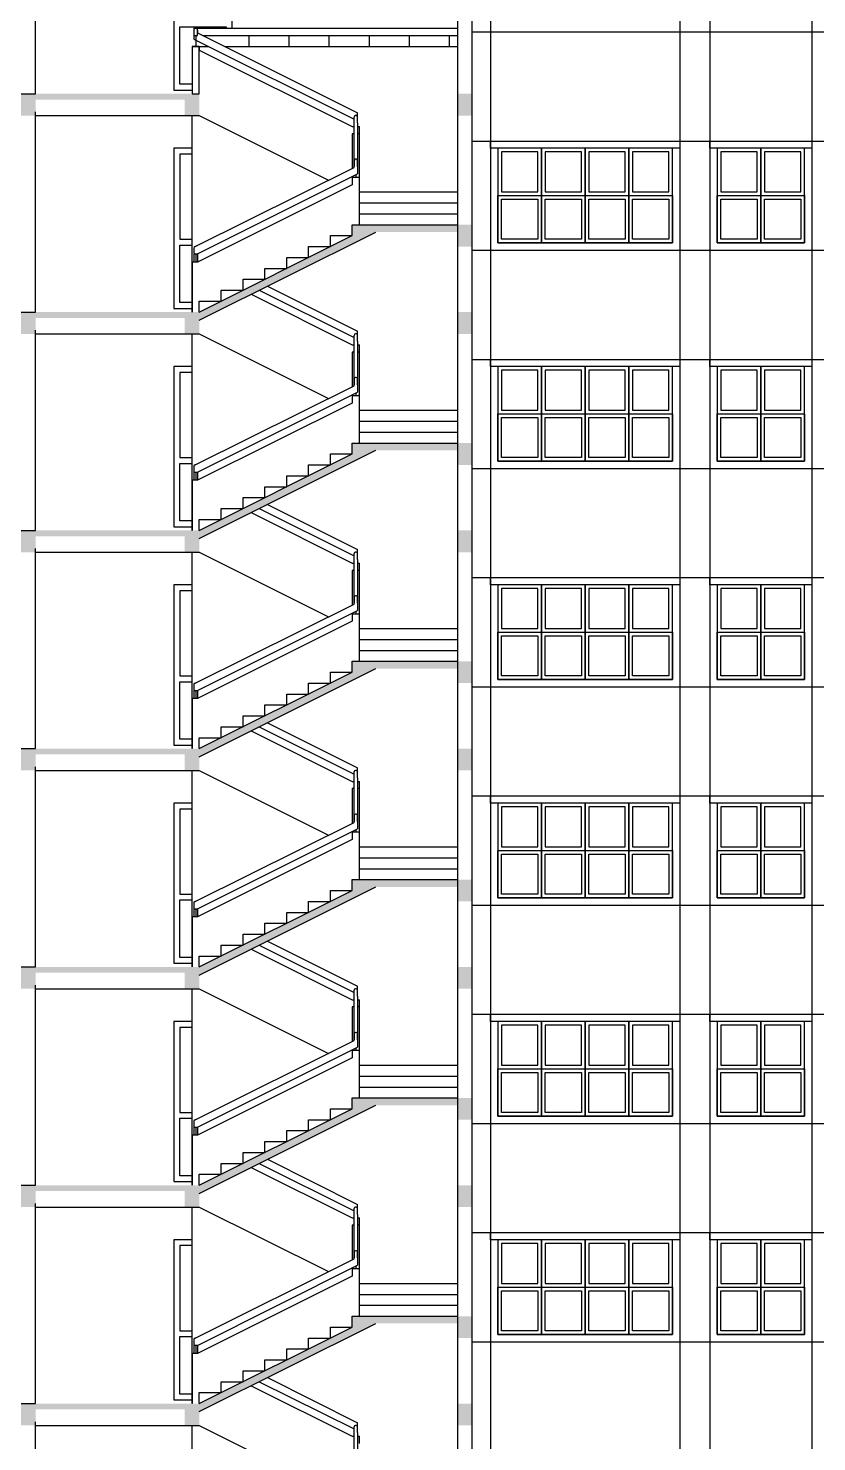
# Model space of a CAD drawing. Extents: x -107325 to -33325, y -20432 to 32068.
# Drawn here: x -73563 to -62730, y 2491 to 21916 of the extents above; entities that cross this region are included whole.
import ezdxf

# ---------------------------------------------------------------- set-up
doc = ezdxf.new("R2010")
doc.units = 0
doc.header["$LTSCALE"] = 800
doc.header["$MEASUREMENT"] = 0
for name, color, linetype in [('BAO', 3, 'CONTINUOUS'), ('CUA', 4, 'CONTINUOUS'), ('mc1', 5, 'CONTINUOUS'), ('MDUNG', 3, 'CONTINUOUS')]:
    doc.layers.add(name, color=color, linetype=linetype)

msp = doc.modelspace()

# ---------------------------------------------------------------- linework, layer by layer
at = {"layer": 'BAO', "color": 3, "linetype": 'Continuous'}
for points in [[(-71212.679, 18016.307), (-71212.679, 18166.307), (-70912.679, 18166.307), (-70912.679, 18316.307), (-70612.679, 18316.307), (-70612.679, 18466.307), (-70312.679, 18466.307), (-70312.679, 18616.307), (-70012.679, 18616.307), (-70012.679, 18766.307), (-69712.679, 18766.307), (-69712.679, 18916.307), (-69412.679, 18916.307), (-69412.679, 19066.307), (-69112.679, 19066.307)], [(-71212.679, 15016.307), (-71212.679, 15166.307), (-70912.679, 15166.307), (-70912.679, 15316.307), (-70612.679, 15316.307), (-70612.679, 15466.307), (-70312.679, 15466.307), (-70312.679, 15616.307), (-70012.679, 15616.307), (-70012.679, 15766.307), (-69712.679, 15766.307), (-69712.679, 15916.307), (-69412.679, 15916.307), (-69412.679, 16066.307), (-69112.679, 16066.307)], [(-71212.679, 12016.307), (-71212.679, 12166.307), (-70912.679, 12166.307), (-70912.679, 12316.307), (-70612.679, 12316.307), (-70612.679, 12466.307), (-70312.679, 12466.307), (-70312.679, 12616.307), (-70012.679, 12616.307), (-70012.679, 12766.307), (-69712.679, 12766.307), (-69712.679, 12916.307), (-69412.679, 12916.307), (-69412.679, 13066.307), (-69112.679, 13066.307)], [(-71212.679, 9016.307), (-71212.679, 9166.307), (-70912.679, 9166.307), (-70912.679, 9316.307), (-70612.679, 9316.307), (-70612.679, 9466.307), (-70312.679, 9466.307), (-70312.679, 9616.307), (-70012.679, 9616.307), (-70012.679, 9766.307), (-69712.679, 9766.307), (-69712.679, 9916.307), (-69412.679, 9916.307), (-69412.679, 10066.307), (-69112.679, 10066.307)], [(-71212.679, 6016.307), (-71212.679, 6166.307), (-70912.679, 6166.307), (-70912.679, 6316.307), (-70612.679, 6316.307), (-70612.679, 6466.307), (-70312.679, 6466.307), (-70312.679, 6616.307), (-70012.679, 6616.307), (-70012.679, 6766.307), (-69712.679, 6766.307), (-69712.679, 6916.307), (-69412.679, 6916.307), (-69412.679, 7066.307), (-69112.679, 7066.307)], [(-71212.679, 3016.307), (-71212.679, 3166.307), (-70912.679, 3166.307), (-70912.679, 3316.307), (-70612.679, 3316.307), (-70612.679, 3466.307), (-70312.679, 3466.307), (-70312.679, 3616.307), (-70012.679, 3616.307), (-70012.679, 3766.307), (-69712.679, 3766.307), (-69712.679, 3916.307), (-69412.679, 3916.307), (-69412.679, 4066.307), (-69112.679, 4066.307)]]:
    msp.add_lwpolyline(points, dxfattribs=at)
at = {"layer": 'CUA', "color": 4, "linetype": 'ByBlock'}
for p, q in [((-71287.679, 21916.307), (-67662.808, 21916.307)), ((-71287.679, 21916.307), (-71287.679, 21816.307)), ((-71287.679, 21878.111), (-71287.679, 21766.307)), ((-71287.679, 21766.307), (-69087.679, 20666.307)), ((-71262.679, 21816.307), (-71262.679, 21666.307)), ((-71262.679, 21816.307), (-71262.679, 21666.307)), ((-71237.679, 21891.307), (-71237.679, 21853.111)), ((-71237.679, 21853.111), (-69037.679, 20753.111)), ((-71164.073, 21816.307), (-67662.808, 21816.307)), ((-71312.679, 21666.307), (-71312.679, 21016.307)), ((-71312.679, 21666.307), (-71087.679, 21666.307)), ((-71262.679, 21753.807), (-71262.679, 21666.307)), ((-71212.679, 21666.307), (-71212.679, 21616.307)), ((-71212.679, 21616.307), (-69112.679, 20566.307)), ((-70864.073, 21666.307), (-67662.808, 21666.307)), ((-69087.679, 20616.307), (-69087.679, 20696.307)), ((-69087.679, 20003.074), (-69087.679, 20616.307)), ((-69057.679, 20716.307), (-69067.679, 20716.307)), ((-69037.679, 20616.307), (-69037.679, 20753.111)), ((-69037.679, 20616.307), (-69037.679, 19915.611)), ((-69112.679, 20566.307), (-69087.679, 20566.307)), ((-69112.679, 20466.307), (-69112.679, 19990.611)), ((-69087.679, 20466.307), (-69112.679, 20466.307)), ((-69037.679, 20566.307), (-69012.679, 20566.307)), ((-69012.679, 20466.307), (-69037.679, 20466.307)), ((-69012.679, 20466.307), (-69012.679, 20566.307)), ((-69012.679, 19216.307), (-69012.679, 20466.307)), ((-71562.808, 20266.307), (-71562.808, 18066.307)), ((-71312.679, 20266.307), (-71562.808, 20266.307)), ((-71482.808, 20186.307), (-71482.808, 19016.307)), ((-71312.679, 20186.307), (-71482.808, 20186.307)), ((-69087.679, 20096.307), (-69087.679, 20016.307)), ((-69057.679, 20116.307), (-69067.679, 20116.307)), ((-69037.679, 20016.307), (-69037.679, 20096.307)), ((-71267.679, 18916.307), (-69087.679, 20003.074)), ((-71237.679, 18815.611), (-69037.679, 19915.611)), ((-69112.679, 19878.111), (-69112.679, 19766.307)), ((-69012.679, 19866.307), (-69112.679, 19866.307)), ((-69062.679, 19903.111), (-69062.679, 19866.307)), ((-69062.679, 19903.111), (-69062.679, 19866.307)), ((-69012.679, 19216.307), (-69012.679, 19866.307)), ((-69012.679, 19666.307), (-67662.808, 19666.307)), ((-69012.679, 19516.307), (-67662.808, 19516.307)), ((-69012.679, 19366.307), (-67662.808, 19366.307)), ((-71482.808, 19016.307), (-71312.679, 19016.307)), ((-71482.808, 18936.307), (-71312.679, 18936.307)), ((-71482.808, 18146.307), (-71482.808, 18936.307)), ((-71287.679, 18896.307), (-71287.679, 18816.307)), ((-71237.679, 18703.807), (-71312.679, 18703.807)), ((-71312.679, 18703.807), (-71312.679, 18016.307)), ((-71287.679, 18840.611), (-71287.679, 18703.807)), ((-71287.679, 18816.307), (-71237.679, 18816.307)), ((-71262.679, 18816.307), (-71262.679, 18703.807)), ((-71262.679, 18816.307), (-71262.679, 18703.807)), ((-71237.679, 18816.307), (-71237.679, 18703.807)), ((-70500.876, 18260.406), (-69112.679, 17566.307)), ((-70388.376, 18316.656), (-69087.679, 17666.307)), ((-70388.376, 18316.656), (-69087.679, 17666.307)), ((-70276.573, 18372.557), (-69037.679, 17753.111)), ((-70276.573, 18372.557), (-69037.679, 17753.111)), ((-71562.808, 18066.307), (-71312.679, 18066.307)), ((-71312.679, 18146.307), (-71482.808, 18146.307)), ((-69087.679, 17616.307), (-69087.679, 17696.307)), ((-69057.679, 17716.307), (-69067.679, 17716.307)), ((-69057.679, 17716.307), (-69067.679, 17716.307)), ((-69037.679, 17616.307), (-69037.679, 17753.111)), ((-69112.679, 17566.307), (-69087.679, 17566.307)), ((-69087.679, 17003.074), (-69087.679, 17616.307)), ((-69037.679, 17616.307), (-69037.679, 16915.611)), ((-69037.679, 17566.307), (-69012.679, 17566.307)), ((-69012.679, 17466.307), (-69012.679, 17566.307)), ((-69087.679, 17466.307), (-69112.679, 17466.307)), ((-69112.679, 17466.307), (-69112.679, 16990.611)), ((-69012.679, 17466.307), (-69037.679, 17466.307)), ((-69012.679, 16216.307), (-69012.679, 17466.307)), ((-71312.679, 17266.307), (-71562.808, 17266.307)), ((-71562.808, 17266.307), (-71562.808, 15066.307)), ((-71312.679, 17186.307), (-71482.808, 17186.307)), ((-71482.808, 17186.307), (-71482.808, 16016.307)), ((-69087.679, 17096.307), (-69087.679, 17016.307)), ((-69057.679, 17116.307), (-69067.679, 17116.307)), ((-69037.679, 17016.307), (-69037.679, 17096.307)), ((-71267.679, 15916.307), (-69087.679, 17003.074)), ((-71237.679, 15815.611), (-69037.679, 16915.611)), ((-69062.679, 16903.111), (-69062.679, 16866.307)), ((-69062.679, 16903.111), (-69062.679, 16866.307)), ((-69112.679, 16878.111), (-69112.679, 16766.307)), ((-69012.679, 16866.307), (-69112.679, 16866.307)), ((-69012.679, 16216.307), (-69012.679, 16866.307)), ((-69012.679, 16666.307), (-67662.808, 16666.307)), ((-69012.679, 16516.307), (-67662.808, 16516.307)), ((-69012.679, 16366.307), (-67662.808, 16366.307)), ((-71482.808, 16016.307), (-71312.679, 16016.307)), ((-71482.808, 15146.307), (-71482.808, 15936.307)), ((-71482.808, 15936.307), (-71312.679, 15936.307)), ((-71287.679, 15896.307), (-71287.679, 15816.307)), ((-71287.679, 15840.611), (-71287.679, 15703.807)), ((-71287.679, 15816.307), (-71237.679, 15816.307)), ((-71262.679, 15816.307), (-71262.679, 15703.807)), ((-71262.679, 15816.307), (-71262.679, 15703.807)), ((-71237.679, 15816.307), (-71237.679, 15703.807)), ((-71312.679, 15703.807), (-71312.679, 15016.307)), ((-71237.679, 15703.807), (-71312.679, 15703.807)), ((-70276.573, 15372.557), (-69037.679, 14753.111)), ((-70500.876, 15260.406), (-69112.679, 14566.307)), ((-70388.376, 15316.656), (-69087.679, 14666.307)), ((-71562.808, 15066.307), (-71312.679, 15066.307)), ((-71312.679, 15146.307), (-71482.808, 15146.307)), ((-69087.679, 14616.307), (-69087.679, 14696.307)), ((-69087.679, 14003.074), (-69087.679, 14616.307)), ((-69057.679, 14716.307), (-69067.679, 14716.307)), ((-69037.679, 14616.307), (-69037.679, 14753.111)), ((-69037.679, 14616.307), (-69037.679, 13915.611)), ((-69112.679, 14566.307), (-69087.679, 14566.307)), ((-69112.679, 14466.307), (-69112.679, 13990.611)), ((-69087.679, 14466.307), (-69112.679, 14466.307)), ((-69037.679, 14566.307), (-69012.679, 14566.307)), ((-69012.679, 14466.307), (-69037.679, 14466.307)), ((-69012.679, 14466.307), (-69012.679, 14566.307)), ((-69012.679, 13216.307), (-69012.679, 14466.307)), ((-71562.808, 14266.307), (-71562.808, 12066.307)), ((-71312.679, 14266.307), (-71562.808, 14266.307)), ((-71482.808, 14186.307), (-71482.808, 13016.307)), ((-71312.679, 14186.307), (-71482.808, 14186.307)), ((-71267.679, 12916.307), (-69087.679, 14003.074)), ((-69087.679, 14096.307), (-69087.679, 14016.307)), ((-69057.679, 14116.307), (-69067.679, 14116.307)), ((-69037.679, 14016.307), (-69037.679, 14096.307)), ((-71237.679, 12815.611), (-69037.679, 13915.611)), ((-69112.679, 13878.111), (-69112.679, 13766.307)), ((-69012.679, 13866.307), (-69112.679, 13866.307)), ((-69062.679, 13903.111), (-69062.679, 13866.307)), ((-69062.679, 13903.111), (-69062.679, 13866.307)), ((-69012.679, 13216.307), (-69012.679, 13866.307)), ((-69012.679, 13666.307), (-67662.808, 13666.307)), ((-69012.679, 13516.307), (-67662.808, 13516.307)), ((-69012.679, 13366.307), (-67662.808, 13366.307)), ((-71482.808, 13016.307), (-71312.679, 13016.307)), ((-71287.679, 12896.307), (-71287.679, 12816.307)), ((-71287.679, 12840.611), (-71287.679, 12703.807)), ((-71312.679, 12703.807), (-71312.679, 12016.307)), ((-71237.679, 12703.807), (-71312.679, 12703.807)), ((-71287.679, 12816.307), (-71237.679, 12816.307)), ((-71262.679, 12816.307), (-71262.679, 12703.807)), ((-71262.679, 12816.307), (-71262.679, 12703.807)), ((-71237.679, 12816.307), (-71237.679, 12703.807)), ((-70500.876, 12260.406), (-69112.679, 11566.307)), ((-70388.376, 12316.656), (-69087.679, 11666.307)), ((-70276.573, 12372.557), (-69037.679, 11753.111)), ((-71562.808, 12066.307), (-71312.679, 12066.307)), ((-69087.679, 11616.307), (-69087.679, 11696.307)), ((-69057.679, 11716.307), (-69067.679, 11716.307)), ((-69037.679, 11616.307), (-69037.679, 11753.111)), ((-69112.679, 11566.307), (-69087.679, 11566.307)), ((-69112.679, 11466.307), (-69112.679, 10990.611)), ((-69087.679, 11466.307), (-69112.679, 11466.307)), ((-69087.679, 11003.074), (-69087.679, 11616.307)), ((-69037.679, 11616.307), (-69037.679, 10915.611)), ((-69037.679, 11566.307), (-69012.679, 11566.307)), ((-69012.679, 11466.307), (-69037.679, 11466.307)), ((-69012.679, 11466.307), (-69012.679, 11566.307)), ((-69012.679, 10216.307), (-69012.679, 11466.307)), ((-71312.679, 11266.307), (-71562.808, 11266.307)), ((-71562.808, 11266.307), (-71562.808, 9066.307)), ((-71482.808, 11186.307), (-71482.808, 10016.307)), ((-71312.679, 11186.307), (-71482.808, 11186.307)), ((-69087.679, 11096.307), (-69087.679, 11016.307)), ((-69057.679, 11116.307), (-69067.679, 11116.307)), ((-69037.679, 11016.307), (-69037.679, 11096.307)), ((-71267.679, 9916.307), (-69087.679, 11003.074)), ((-71237.679, 9815.611), (-69037.679, 10915.611)), ((-69112.679, 10878.111), (-69112.679, 10766.307)), ((-69062.679, 10903.111), (-69062.679, 10866.307)), ((-69062.679, 10903.111), (-69062.679, 10866.307)), ((-69012.679, 10866.307), (-69112.679, 10866.307)), ((-69012.679, 10216.307), (-69012.679, 10866.307)), ((-69012.679, 10666.307), (-67662.808, 10666.307)), ((-69012.679, 10516.307), (-67662.808, 10516.307)), ((-69012.679, 10366.307), (-67662.808, 10366.307)), ((-71482.808, 10016.307), (-71312.679, 10016.307)), ((-71482.808, 9936.307), (-71312.679, 9936.307)), ((-71482.808, 9146.307), (-71482.808, 9936.307)), ((-71287.679, 9896.307), (-71287.679, 9816.307)), ((-71287.679, 9840.611), (-71287.679, 9703.807)), ((-71287.679, 9816.307), (-71237.679, 9816.307)), ((-71262.679, 9816.307), (-71262.679, 9703.807)), ((-71262.679, 9816.307), (-71262.679, 9703.807)), ((-71237.679, 9816.307), (-71237.679, 9703.807)), ((-71237.679, 9703.807), (-71312.679, 9703.807)), ((-71312.679, 9703.807), (-71312.679, 9016.307)), ((-70276.573, 9372.557), (-69037.679, 8753.111)), ((-71312.679, 9146.307), (-71482.808, 9146.307)), ((-70500.876, 9260.406), (-69112.679, 8566.307)), ((-70388.376, 9316.656), (-69087.679, 8666.307)), ((-71562.808, 9066.307), (-71312.679, 9066.307)), ((-69037.679, 8616.307), (-69037.679, 8753.111)), ((-69112.679, 8566.307), (-69087.679, 8566.307)), ((-69087.679, 8616.307), (-69087.679, 8696.307)), ((-69087.679, 8003.074), (-69087.679, 8616.307)), ((-69057.679, 8716.307), (-69067.679, 8716.307)), ((-69037.679, 8616.307), (-69037.679, 7915.611)), ((-69037.679, 8566.307), (-69012.679, 8566.307)), ((-69012.679, 8466.307), (-69012.679, 8566.307)), ((-69112.679, 8466.307), (-69112.679, 7990.611)), ((-69087.679, 8466.307), (-69112.679, 8466.307)), ((-69012.679, 8466.307), (-69037.679, 8466.307)), ((-69012.679, 7216.307), (-69012.679, 8466.307)), ((-71562.808, 8266.307), (-71562.808, 6066.307)), ((-71312.679, 8266.307), (-71562.808, 8266.307)), ((-71482.808, 8186.307), (-71482.808, 7016.307)), ((-71312.679, 8186.307), (-71482.808, 8186.307)), ((-71267.679, 6916.307), (-69087.679, 8003.074)), ((-69087.679, 8096.307), (-69087.679, 8016.307)), ((-69057.679, 8116.307), (-69067.679, 8116.307)), ((-69037.679, 8016.307), (-69037.679, 8096.307)), ((-71237.679, 6815.611), (-69037.679, 7915.611)), ((-69112.679, 7878.111), (-69112.679, 7766.307)), ((-69012.679, 7866.307), (-69112.679, 7866.307)), ((-69062.679, 7903.111), (-69062.679, 7866.307)), ((-69062.679, 7903.111), (-69062.679, 7866.307)), ((-69012.679, 7216.307), (-69012.679, 7866.307)), ((-69012.679, 7666.307), (-67662.808, 7666.307)), ((-69012.679, 7516.307), (-67662.808, 7516.307)), ((-69012.679, 7366.307), (-67662.808, 7366.307)), ((-71482.808, 7016.307), (-71312.679, 7016.307)), ((-71287.679, 6896.307), (-71287.679, 6816.307)), ((-71287.679, 6840.611), (-71287.679, 6703.807)), ((-71287.679, 6816.307), (-71237.679, 6816.307)), ((-71262.679, 6816.307), (-71262.679, 6703.807)), ((-71262.679, 6816.307), (-71262.679, 6703.807)), ((-71237.679, 6816.307), (-71237.679, 6703.807)), ((-71312.679, 6703.807), (-71312.679, 6016.307)), ((-71237.679, 6703.807), (-71312.679, 6703.807)), ((-70500.876, 6260.406), (-69112.679, 5566.307)), ((-70388.376, 6316.656), (-69087.679, 5666.307)), ((-70276.573, 6372.557), (-69037.679, 5753.111)), ((-71562.808, 6066.307), (-71312.679, 6066.307)), ((-69087.679, 5616.307), (-69087.679, 5696.307)), ((-69057.679, 5716.307), (-69067.679, 5716.307)), ((-69037.679, 5616.307), (-69037.679, 5753.111)), ((-69112.679, 5566.307), (-69087.679, 5566.307)), ((-69112.679, 5466.307), (-69112.679, 4990.611)), ((-69087.679, 5466.307), (-69112.679, 5466.307)), ((-69087.679, 5003.074), (-69087.679, 5616.307)), ((-69037.679, 5616.307), (-69037.679, 4915.611)), ((-69037.679, 5566.307), (-69012.679, 5566.307)), ((-69012.679, 5466.307), (-69037.679, 5466.307)), ((-69012.679, 5466.307), (-69012.679, 5566.307)), ((-69012.679, 4216.307), (-69012.679, 5466.307)), ((-71562.808, 5266.307), (-71562.808, 3066.307)), ((-71312.679, 5266.307), (-71562.808, 5266.307)), ((-71482.808, 5186.307), (-71482.808, 4016.307)), ((-71312.679, 5186.307), (-71482.808, 5186.307)), ((-69087.679, 5096.307), (-69087.679, 5016.307)), ((-69057.679, 5116.307), (-69067.679, 5116.307)), ((-69037.679, 5016.307), (-69037.679, 5096.307)), ((-71267.679, 3916.307), (-69087.679, 5003.074)), ((-71237.679, 3815.611), (-69037.679, 4915.611)), ((-69112.679, 4878.111), (-69112.679, 4766.307)), ((-69012.679, 4866.307), (-69112.679, 4866.307)), ((-69062.679, 4903.111), (-69062.679, 4866.307)), ((-69062.679, 4903.111), (-69062.679, 4866.307)), ((-69012.679, 4216.307), (-69012.679, 4866.307)), ((-69012.679, 4666.307), (-67662.808, 4666.307)), ((-69012.679, 4516.307), (-67662.808, 4516.307)), ((-69012.679, 4366.307), (-67662.808, 4366.307)), ((-71482.808, 4016.307), (-71312.679, 4016.307)), ((-71482.808, 3936.307), (-71312.679, 3936.307)), ((-71482.808, 3146.307), (-71482.808, 3936.307)), ((-71287.679, 3896.307), (-71287.679, 3816.307)), ((-71237.679, 3703.807), (-71312.679, 3703.807)), ((-71312.679, 3703.807), (-71312.679, 3016.307)), ((-71287.679, 3840.611), (-71287.679, 3703.807)), ((-71287.679, 3816.307), (-71237.679, 3816.307)), ((-71262.679, 3816.307), (-71262.679, 3703.807)), ((-71262.679, 3816.307), (-71262.679, 3703.807)), ((-71237.679, 3816.307), (-71237.679, 3703.807)), ((-70388.376, 3316.656), (-69087.679, 2666.307)), ((-70276.573, 3372.557), (-69037.679, 2753.111)), ((-71312.679, 3146.307), (-71482.808, 3146.307)), ((-70500.876, 3260.406), (-69112.679, 2566.307)), ((-71562.808, 3066.307), (-71312.679, 3066.307)), ((-69037.679, 2616.307), (-69037.679, 2753.111)), ((-69112.679, 2566.307), (-69087.679, 2566.307)), ((-69087.679, 2616.307), (-69087.679, 2696.307)), ((-69087.679, 2003.074), (-69087.679, 2616.307)), ((-69057.679, 2716.307), (-69067.679, 2716.307)), ((-69037.679, 2616.307), (-69037.679, 1915.611)), ((-69037.679, 2566.307), (-69012.679, 2566.307)), ((-69012.679, 2466.307), (-69012.679, 2566.307))]:
    msp.add_line(p, q, dxfattribs=at)
at = {"layer": 'CUA', "color": 4}
for p, q in [((-70526.938, 21666.307), (-70526.938, 21816.307)), ((-69976.938, 21666.307), (-69976.938, 21816.307)), ((-69426.938, 21666.307), (-69426.938, 21816.307)), ((-68876.938, 21666.307), (-68876.938, 21816.307)), ((-68326.938, 21666.307), (-68326.938, 21816.307)), ((-67776.938, 21666.307), (-67776.938, 21816.307))]:
    msp.add_line(p, q, dxfattribs=at)
at = {"layer": 'CUA', "color": 4, "linetype": 'ByBlock'}
for points in [[(-70762.808, 21916.307), (-70762.808, 23266.307), (-71562.808, 23266.307), (-71562.808, 21066.307), (-71312.679, 21066.307)], [(-71312.679, 21146.307), (-71482.808, 21146.307), (-71482.808, 21936.307), (-70842.808, 21936.307), (-70842.808, 21916.307)], [(-69012.679, 19216.307), (-69012.679, 19216.307), (-69012.679, 19866.307), (-69112.679, 19866.307), (-69112.679, 19766.307), (-71237.679, 18703.807)], [(-69012.679, 16216.307), (-69012.679, 16216.307), (-69012.679, 16866.307), (-69112.679, 16866.307), (-69112.679, 16766.307), (-71237.679, 15703.807)], [(-69012.679, 13216.307), (-69012.679, 13216.307), (-69012.679, 13866.307), (-69112.679, 13866.307), (-69112.679, 13766.307), (-71237.679, 12703.807)], [(-71312.679, 12146.307), (-71482.808, 12146.307), (-71482.808, 12936.307), (-71312.679, 12936.307)], [(-69012.679, 10216.307), (-69012.679, 10216.307), (-69012.679, 10866.307), (-69112.679, 10866.307), (-69112.679, 10766.307), (-71237.679, 9703.807)], [(-69012.679, 7216.307), (-69012.679, 7216.307), (-69012.679, 7866.307), (-69112.679, 7866.307), (-69112.679, 7766.307), (-71237.679, 6703.807)], [(-71312.679, 6146.307), (-71482.808, 6146.307), (-71482.808, 6936.307), (-71312.679, 6936.307)], [(-69012.679, 4216.307), (-69012.679, 4216.307), (-69012.679, 4866.307), (-69112.679, 4866.307), (-69112.679, 4766.307), (-71237.679, 3703.807)]]:
    msp.add_lwpolyline(points, dxfattribs=at)
msp.add_lwpolyline([(-71287.679, 21816.307), (-71237.679, 21816.307), (-71237.679, 21896.307, 0.414213562), (-71257.679, 21916.307), (-71267.679, 21916.307, 0.414213562), (-71287.679, 21896.307)], format="xyb", close=True, dxfattribs=at)
for points in [[(-71312.679, 21016.307), (-71212.679, 21016.307), (-71212.679, 21666.307), (-71312.679, 21666.307)], [(-64097.817, 18966.307), (-62897.817, 18966.307), (-62897.817, 20266.307), (-64097.817, 20266.307)], [(-64097.817, 15966.307), (-62897.817, 15966.307), (-62897.817, 17266.307), (-64097.817, 17266.307)], [(-64097.817, 12966.307), (-62897.817, 12966.307), (-62897.817, 14266.307), (-64097.817, 14266.307)], [(-64097.817, 9966.307), (-62897.817, 9966.307), (-62897.817, 11266.307), (-64097.817, 11266.307)], [(-64097.817, 6966.307), (-62897.817, 6966.307), (-62897.817, 8266.307), (-64097.817, 8266.307)], [(-64097.817, 3966.307), (-62897.817, 3966.307), (-62897.817, 5266.307), (-64097.817, 5266.307)]]:
    msp.add_lwpolyline(points, close=True, dxfattribs=at)
at = {"layer": 'CUA', "color": 4}
for points in [[(-67212.808, 20366.307), (-64612.808, 20366.307), (-64612.808, 20266.307), (-67212.808, 20266.307)], [(-67112.808, 18966.307), (-64712.808, 18966.307), (-64712.808, 20266.307), (-67112.808, 20266.307)], [(-66512.808, 20266.307), (-67112.808, 20266.307), (-67112.808, 19616.307), (-66512.808, 19616.307)], [(-66562.808, 20216.307), (-67062.808, 20216.307), (-67062.808, 19666.307), (-66562.808, 19666.307)], [(-65912.808, 20266.307), (-66512.808, 20266.307), (-66512.808, 19616.307), (-65912.808, 19616.307)], [(-65962.808, 20216.307), (-66462.808, 20216.307), (-66462.808, 19666.307), (-65962.808, 19666.307)], [(-65312.808, 20266.307), (-65912.808, 20266.307), (-65912.808, 19616.307), (-65312.808, 19616.307)], [(-65362.808, 20216.307), (-65862.808, 20216.307), (-65862.808, 19666.307), (-65362.808, 19666.307)], [(-64712.808, 20266.307), (-65312.808, 20266.307), (-65312.808, 19616.307), (-64712.808, 19616.307)], [(-64762.808, 20216.307), (-65262.808, 20216.307), (-65262.808, 19666.307), (-64762.808, 19666.307)], [(-64197.817, 20366.307), (-62797.817, 20366.307), (-62797.817, 20266.307), (-64197.817, 20266.307)], [(-63497.817, 20266.307), (-64097.817, 20266.307), (-64097.817, 19616.307), (-63497.817, 19616.307)], [(-63547.817, 20216.307), (-64047.817, 20216.307), (-64047.817, 19666.307), (-63547.817, 19666.307)], [(-62897.817, 20266.307), (-63497.817, 20266.307), (-63497.817, 19616.307), (-62897.817, 19616.307)], [(-62947.817, 20216.307), (-63447.817, 20216.307), (-63447.817, 19666.307), (-62947.817, 19666.307)], [(-66512.808, 18966.307), (-67112.808, 18966.307), (-67112.808, 19616.307), (-66512.808, 19616.307)], [(-66512.808, 18966.307), (-67112.808, 18966.307), (-67112.808, 19616.307), (-66512.808, 19616.307)], [(-66562.808, 19016.307), (-67062.808, 19016.307), (-67062.808, 19566.307), (-66562.808, 19566.307)], [(-66562.808, 19016.307), (-67062.808, 19016.307), (-67062.808, 19566.307), (-66562.808, 19566.307)], [(-65912.808, 18966.307), (-66512.808, 18966.307), (-66512.808, 19616.307), (-65912.808, 19616.307)], [(-65912.808, 18966.307), (-66512.808, 18966.307), (-66512.808, 19616.307), (-65912.808, 19616.307)], [(-65962.808, 19016.307), (-66462.808, 19016.307), (-66462.808, 19566.307), (-65962.808, 19566.307)], [(-65962.808, 19016.307), (-66462.808, 19016.307), (-66462.808, 19566.307), (-65962.808, 19566.307)], [(-65312.808, 18966.307), (-65912.808, 18966.307), (-65912.808, 19616.307), (-65312.808, 19616.307)], [(-65362.808, 19016.307), (-65862.808, 19016.307), (-65862.808, 19566.307), (-65362.808, 19566.307)], [(-64712.808, 18966.307), (-65312.808, 18966.307), (-65312.808, 19616.307), (-64712.808, 19616.307)], [(-64762.808, 19016.307), (-65262.808, 19016.307), (-65262.808, 19566.307), (-64762.808, 19566.307)], [(-63497.817, 18966.307), (-64097.817, 18966.307), (-64097.817, 19616.307), (-63497.817, 19616.307)], [(-63547.817, 19016.307), (-64047.817, 19016.307), (-64047.817, 19566.307), (-63547.817, 19566.307)], [(-62897.817, 18966.307), (-63497.817, 18966.307), (-63497.817, 19616.307), (-62897.817, 19616.307)], [(-62947.817, 19016.307), (-63447.817, 19016.307), (-63447.817, 19566.307), (-62947.817, 19566.307)], [(-67212.808, 17366.307), (-64612.808, 17366.307), (-64612.808, 17266.307), (-67212.808, 17266.307)], [(-64197.817, 17366.307), (-62797.817, 17366.307), (-62797.817, 17266.307), (-64197.817, 17266.307)], [(-67112.808, 15966.307), (-64712.808, 15966.307), (-64712.808, 17266.307), (-67112.808, 17266.307)], [(-66512.808, 17266.307), (-67112.808, 17266.307), (-67112.808, 16616.307), (-66512.808, 16616.307)], [(-66512.808, 17266.307), (-67112.808, 17266.307), (-67112.808, 16616.307), (-66512.808, 16616.307)], [(-66562.808, 17216.307), (-67062.808, 17216.307), (-67062.808, 16666.307), (-66562.808, 16666.307)], [(-66562.808, 17216.307), (-67062.808, 17216.307), (-67062.808, 16666.307), (-66562.808, 16666.307)], [(-65912.808, 17266.307), (-66512.808, 17266.307), (-66512.808, 16616.307), (-65912.808, 16616.307)], [(-65912.808, 17266.307), (-66512.808, 17266.307), (-66512.808, 16616.307), (-65912.808, 16616.307)], [(-65962.808, 17216.307), (-66462.808, 17216.307), (-66462.808, 16666.307), (-65962.808, 16666.307)], [(-65962.808, 17216.307), (-66462.808, 17216.307), (-66462.808, 16666.307), (-65962.808, 16666.307)], [(-65312.808, 17266.307), (-65912.808, 17266.307), (-65912.808, 16616.307), (-65312.808, 16616.307)], [(-65362.808, 17216.307), (-65862.808, 17216.307), (-65862.808, 16666.307), (-65362.808, 16666.307)], [(-64712.808, 17266.307), (-65312.808, 17266.307), (-65312.808, 16616.307), (-64712.808, 16616.307)], [(-64762.808, 17216.307), (-65262.808, 17216.307), (-65262.808, 16666.307), (-64762.808, 16666.307)], [(-63497.817, 17266.307), (-64097.817, 17266.307), (-64097.817, 16616.307), (-63497.817, 16616.307)], [(-63547.817, 17216.307), (-64047.817, 17216.307), (-64047.817, 16666.307), (-63547.817, 16666.307)], [(-62897.817, 17266.307), (-63497.817, 17266.307), (-63497.817, 16616.307), (-62897.817, 16616.307)], [(-62947.817, 17216.307), (-63447.817, 17216.307), (-63447.817, 16666.307), (-62947.817, 16666.307)], [(-66512.808, 15966.307), (-67112.808, 15966.307), (-67112.808, 16616.307), (-66512.808, 16616.307)], [(-66512.808, 15966.307), (-67112.808, 15966.307), (-67112.808, 16616.307), (-66512.808, 16616.307)], [(-66562.808, 16016.307), (-67062.808, 16016.307), (-67062.808, 16566.307), (-66562.808, 16566.307)], [(-66562.808, 16016.307), (-67062.808, 16016.307), (-67062.808, 16566.307), (-66562.808, 16566.307)], [(-65912.808, 15966.307), (-66512.808, 15966.307), (-66512.808, 16616.307), (-65912.808, 16616.307)], [(-65912.808, 15966.307), (-66512.808, 15966.307), (-66512.808, 16616.307), (-65912.808, 16616.307)], [(-65962.808, 16016.307), (-66462.808, 16016.307), (-66462.808, 16566.307), (-65962.808, 16566.307)], [(-65962.808, 16016.307), (-66462.808, 16016.307), (-66462.808, 16566.307), (-65962.808, 16566.307)], [(-65312.808, 15966.307), (-65912.808, 15966.307), (-65912.808, 16616.307), (-65312.808, 16616.307)], [(-65362.808, 16016.307), (-65862.808, 16016.307), (-65862.808, 16566.307), (-65362.808, 16566.307)], [(-64712.808, 15966.307), (-65312.808, 15966.307), (-65312.808, 16616.307), (-64712.808, 16616.307)], [(-64762.808, 16016.307), (-65262.808, 16016.307), (-65262.808, 16566.307), (-64762.808, 16566.307)], [(-63497.817, 15966.307), (-64097.817, 15966.307), (-64097.817, 16616.307), (-63497.817, 16616.307)], [(-63547.817, 16016.307), (-64047.817, 16016.307), (-64047.817, 16566.307), (-63547.817, 16566.307)], [(-62897.817, 15966.307), (-63497.817, 15966.307), (-63497.817, 16616.307), (-62897.817, 16616.307)], [(-62947.817, 16016.307), (-63447.817, 16016.307), (-63447.817, 16566.307), (-62947.817, 16566.307)], [(-67212.808, 14366.307), (-64612.808, 14366.307), (-64612.808, 14266.307), (-67212.808, 14266.307)], [(-67212.808, 14366.307), (-64612.808, 14366.307), (-64612.808, 14266.307), (-67212.808, 14266.307)], [(-67112.808, 12966.307), (-64712.808, 12966.307), (-64712.808, 14266.307), (-67112.808, 14266.307)], [(-66512.808, 14266.307), (-67112.808, 14266.307), (-67112.808, 13616.307), (-66512.808, 13616.307)], [(-66562.808, 14216.307), (-67062.808, 14216.307), (-67062.808, 13666.307), (-66562.808, 13666.307)], [(-65912.808, 14266.307), (-66512.808, 14266.307), (-66512.808, 13616.307), (-65912.808, 13616.307)], [(-65962.808, 14216.307), (-66462.808, 14216.307), (-66462.808, 13666.307), (-65962.808, 13666.307)], [(-65312.808, 14266.307), (-65912.808, 14266.307), (-65912.808, 13616.307), (-65312.808, 13616.307)], [(-65362.808, 14216.307), (-65862.808, 14216.307), (-65862.808, 13666.307), (-65362.808, 13666.307)], [(-64712.808, 14266.307), (-65312.808, 14266.307), (-65312.808, 13616.307), (-64712.808, 13616.307)], [(-64762.808, 14216.307), (-65262.808, 14216.307), (-65262.808, 13666.307), (-64762.808, 13666.307)], [(-64197.817, 14366.307), (-62797.817, 14366.307), (-62797.817, 14266.307), (-64197.817, 14266.307)], [(-63497.817, 14266.307), (-64097.817, 14266.307), (-64097.817, 13616.307), (-63497.817, 13616.307)], [(-63547.817, 14216.307), (-64047.817, 14216.307), (-64047.817, 13666.307), (-63547.817, 13666.307)], [(-62897.817, 14266.307), (-63497.817, 14266.307), (-63497.817, 13616.307), (-62897.817, 13616.307)], [(-62947.817, 14216.307), (-63447.817, 14216.307), (-63447.817, 13666.307), (-62947.817, 13666.307)], [(-66512.808, 12966.307), (-67112.808, 12966.307), (-67112.808, 13616.307), (-66512.808, 13616.307)], [(-65912.808, 12966.307), (-66512.808, 12966.307), (-66512.808, 13616.307), (-65912.808, 13616.307)], [(-65312.808, 12966.307), (-65912.808, 12966.307), (-65912.808, 13616.307), (-65312.808, 13616.307)], [(-64712.808, 12966.307), (-65312.808, 12966.307), (-65312.808, 13616.307), (-64712.808, 13616.307)], [(-63497.817, 12966.307), (-64097.817, 12966.307), (-64097.817, 13616.307), (-63497.817, 13616.307)], [(-62897.817, 12966.307), (-63497.817, 12966.307), (-63497.817, 13616.307), (-62897.817, 13616.307)], [(-66562.808, 13016.307), (-67062.808, 13016.307), (-67062.808, 13566.307), (-66562.808, 13566.307)], [(-65962.808, 13016.307), (-66462.808, 13016.307), (-66462.808, 13566.307), (-65962.808, 13566.307)], [(-65362.808, 13016.307), (-65862.808, 13016.307), (-65862.808, 13566.307), (-65362.808, 13566.307)], [(-64762.808, 13016.307), (-65262.808, 13016.307), (-65262.808, 13566.307), (-64762.808, 13566.307)], [(-63547.817, 13016.307), (-64047.817, 13016.307), (-64047.817, 13566.307), (-63547.817, 13566.307)], [(-62947.817, 13016.307), (-63447.817, 13016.307), (-63447.817, 13566.307), (-62947.817, 13566.307)], [(-67212.808, 11366.307), (-64612.808, 11366.307), (-64612.808, 11266.307), (-67212.808, 11266.307)], [(-67212.808, 11366.307), (-64612.808, 11366.307), (-64612.808, 11266.307), (-67212.808, 11266.307)], [(-64197.817, 11366.307), (-62797.817, 11366.307), (-62797.817, 11266.307), (-64197.817, 11266.307)], [(-67112.808, 9966.307), (-64712.808, 9966.307), (-64712.808, 11266.307), (-67112.808, 11266.307)], [(-66512.808, 11266.307), (-67112.808, 11266.307), (-67112.808, 10616.307), (-66512.808, 10616.307)], [(-66562.808, 11216.307), (-67062.808, 11216.307), (-67062.808, 10666.307), (-66562.808, 10666.307)], [(-65912.808, 11266.307), (-66512.808, 11266.307), (-66512.808, 10616.307), (-65912.808, 10616.307)], [(-65962.808, 11216.307), (-66462.808, 11216.307), (-66462.808, 10666.307), (-65962.808, 10666.307)], [(-65312.808, 11266.307), (-65912.808, 11266.307), (-65912.808, 10616.307), (-65312.808, 10616.307)], [(-65362.808, 11216.307), (-65862.808, 11216.307), (-65862.808, 10666.307), (-65362.808, 10666.307)], [(-64712.808, 11266.307), (-65312.808, 11266.307), (-65312.808, 10616.307), (-64712.808, 10616.307)], [(-64762.808, 11216.307), (-65262.808, 11216.307), (-65262.808, 10666.307), (-64762.808, 10666.307)], [(-63497.817, 11266.307), (-64097.817, 11266.307), (-64097.817, 10616.307), (-63497.817, 10616.307)], [(-63547.817, 11216.307), (-64047.817, 11216.307), (-64047.817, 10666.307), (-63547.817, 10666.307)], [(-62897.817, 11266.307), (-63497.817, 11266.307), (-63497.817, 10616.307), (-62897.817, 10616.307)], [(-62947.817, 11216.307), (-63447.817, 11216.307), (-63447.817, 10666.307), (-62947.817, 10666.307)], [(-66512.808, 9966.307), (-67112.808, 9966.307), (-67112.808, 10616.307), (-66512.808, 10616.307)], [(-66562.808, 10016.307), (-67062.808, 10016.307), (-67062.808, 10566.307), (-66562.808, 10566.307)], [(-65912.808, 9966.307), (-66512.808, 9966.307), (-66512.808, 10616.307), (-65912.808, 10616.307)], [(-65962.808, 10016.307), (-66462.808, 10016.307), (-66462.808, 10566.307), (-65962.808, 10566.307)], [(-65312.808, 9966.307), (-65912.808, 9966.307), (-65912.808, 10616.307), (-65312.808, 10616.307)], [(-65362.808, 10016.307), (-65862.808, 10016.307), (-65862.808, 10566.307), (-65362.808, 10566.307)], [(-64712.808, 9966.307), (-65312.808, 9966.307), (-65312.808, 10616.307), (-64712.808, 10616.307)], [(-64762.808, 10016.307), (-65262.808, 10016.307), (-65262.808, 10566.307), (-64762.808, 10566.307)], [(-63497.817, 9966.307), (-64097.817, 9966.307), (-64097.817, 10616.307), (-63497.817, 10616.307)], [(-63547.817, 10016.307), (-64047.817, 10016.307), (-64047.817, 10566.307), (-63547.817, 10566.307)], [(-62897.817, 9966.307), (-63497.817, 9966.307), (-63497.817, 10616.307), (-62897.817, 10616.307)], [(-62947.817, 10016.307), (-63447.817, 10016.307), (-63447.817, 10566.307), (-62947.817, 10566.307)], [(-67212.808, 8366.307), (-64612.808, 8366.307), (-64612.808, 8266.307), (-67212.808, 8266.307)], [(-67212.808, 8366.307), (-64612.808, 8366.307), (-64612.808, 8266.307), (-67212.808, 8266.307)], [(-64197.817, 8366.307), (-62797.817, 8366.307), (-62797.817, 8266.307), (-64197.817, 8266.307)], [(-67112.808, 6966.307), (-64712.808, 6966.307), (-64712.808, 8266.307), (-67112.808, 8266.307)], [(-66512.808, 8266.307), (-67112.808, 8266.307), (-67112.808, 7616.307), (-66512.808, 7616.307)], [(-66562.808, 8216.307), (-67062.808, 8216.307), (-67062.808, 7666.307), (-66562.808, 7666.307)], [(-65912.808, 8266.307), (-66512.808, 8266.307), (-66512.808, 7616.307), (-65912.808, 7616.307)], [(-65962.808, 8216.307), (-66462.808, 8216.307), (-66462.808, 7666.307), (-65962.808, 7666.307)], [(-65312.808, 8266.307), (-65912.808, 8266.307), (-65912.808, 7616.307), (-65312.808, 7616.307)], [(-65362.808, 8216.307), (-65862.808, 8216.307), (-65862.808, 7666.307), (-65362.808, 7666.307)], [(-64712.808, 8266.307), (-65312.808, 8266.307), (-65312.808, 7616.307), (-64712.808, 7616.307)], [(-64762.808, 8216.307), (-65262.808, 8216.307), (-65262.808, 7666.307), (-64762.808, 7666.307)], [(-63497.817, 8266.307), (-64097.817, 8266.307), (-64097.817, 7616.307), (-63497.817, 7616.307)], [(-63547.817, 8216.307), (-64047.817, 8216.307), (-64047.817, 7666.307), (-63547.817, 7666.307)], [(-62897.817, 8266.307), (-63497.817, 8266.307), (-63497.817, 7616.307), (-62897.817, 7616.307)], [(-62947.817, 8216.307), (-63447.817, 8216.307), (-63447.817, 7666.307), (-62947.817, 7666.307)], [(-66512.808, 6966.307), (-67112.808, 6966.307), (-67112.808, 7616.307), (-66512.808, 7616.307)], [(-65912.808, 6966.307), (-66512.808, 6966.307), (-66512.808, 7616.307), (-65912.808, 7616.307)], [(-65312.808, 6966.307), (-65912.808, 6966.307), (-65912.808, 7616.307), (-65312.808, 7616.307)], [(-64712.808, 6966.307), (-65312.808, 6966.307), (-65312.808, 7616.307), (-64712.808, 7616.307)], [(-63497.817, 6966.307), (-64097.817, 6966.307), (-64097.817, 7616.307), (-63497.817, 7616.307)], [(-62897.817, 6966.307), (-63497.817, 6966.307), (-63497.817, 7616.307), (-62897.817, 7616.307)], [(-66562.808, 7016.307), (-67062.808, 7016.307), (-67062.808, 7566.307), (-66562.808, 7566.307)], [(-65962.808, 7016.307), (-66462.808, 7016.307), (-66462.808, 7566.307), (-65962.808, 7566.307)], [(-65362.808, 7016.307), (-65862.808, 7016.307), (-65862.808, 7566.307), (-65362.808, 7566.307)], [(-64762.808, 7016.307), (-65262.808, 7016.307), (-65262.808, 7566.307), (-64762.808, 7566.307)], [(-63547.817, 7016.307), (-64047.817, 7016.307), (-64047.817, 7566.307), (-63547.817, 7566.307)], [(-62947.817, 7016.307), (-63447.817, 7016.307), (-63447.817, 7566.307), (-62947.817, 7566.307)], [(-67212.808, 5366.307), (-64612.808, 5366.307), (-64612.808, 5266.307), (-67212.808, 5266.307)], [(-67212.808, 5366.307), (-64612.808, 5366.307), (-64612.808, 5266.307), (-67212.808, 5266.307)], [(-67112.808, 3966.307), (-64712.808, 3966.307), (-64712.808, 5266.307), (-67112.808, 5266.307)], [(-66512.808, 5266.307), (-67112.808, 5266.307), (-67112.808, 4616.307), (-66512.808, 4616.307)], [(-65912.808, 5266.307), (-66512.808, 5266.307), (-66512.808, 4616.307), (-65912.808, 4616.307)], [(-65312.808, 5266.307), (-65912.808, 5266.307), (-65912.808, 4616.307), (-65312.808, 4616.307)], [(-64712.808, 5266.307), (-65312.808, 5266.307), (-65312.808, 4616.307), (-64712.808, 4616.307)], [(-64197.817, 5366.307), (-62797.817, 5366.307), (-62797.817, 5266.307), (-64197.817, 5266.307)], [(-63497.817, 5266.307), (-64097.817, 5266.307), (-64097.817, 4616.307), (-63497.817, 4616.307)], [(-62897.817, 5266.307), (-63497.817, 5266.307), (-63497.817, 4616.307), (-62897.817, 4616.307)], [(-66562.808, 5216.307), (-67062.808, 5216.307), (-67062.808, 4666.307), (-66562.808, 4666.307)], [(-65962.808, 5216.307), (-66462.808, 5216.307), (-66462.808, 4666.307), (-65962.808, 4666.307)], [(-65362.808, 5216.307), (-65862.808, 5216.307), (-65862.808, 4666.307), (-65362.808, 4666.307)], [(-64762.808, 5216.307), (-65262.808, 5216.307), (-65262.808, 4666.307), (-64762.808, 4666.307)], [(-63547.817, 5216.307), (-64047.817, 5216.307), (-64047.817, 4666.307), (-63547.817, 4666.307)], [(-62947.817, 5216.307), (-63447.817, 5216.307), (-63447.817, 4666.307), (-62947.817, 4666.307)], [(-66512.808, 3966.307), (-67112.808, 3966.307), (-67112.808, 4616.307), (-66512.808, 4616.307)], [(-66562.808, 4016.307), (-67062.808, 4016.307), (-67062.808, 4566.307), (-66562.808, 4566.307)], [(-65912.808, 3966.307), (-66512.808, 3966.307), (-66512.808, 4616.307), (-65912.808, 4616.307)], [(-65962.808, 4016.307), (-66462.808, 4016.307), (-66462.808, 4566.307), (-65962.808, 4566.307)], [(-65312.808, 3966.307), (-65912.808, 3966.307), (-65912.808, 4616.307), (-65312.808, 4616.307)], [(-65362.808, 4016.307), (-65862.808, 4016.307), (-65862.808, 4566.307), (-65362.808, 4566.307)], [(-64712.808, 3966.307), (-65312.808, 3966.307), (-65312.808, 4616.307), (-64712.808, 4616.307)], [(-64762.808, 4016.307), (-65262.808, 4016.307), (-65262.808, 4566.307), (-64762.808, 4566.307)], [(-63497.817, 3966.307), (-64097.817, 3966.307), (-64097.817, 4616.307), (-63497.817, 4616.307)], [(-63547.817, 4016.307), (-64047.817, 4016.307), (-64047.817, 4566.307), (-63547.817, 4566.307)], [(-62897.817, 3966.307), (-63497.817, 3966.307), (-63497.817, 4616.307), (-62897.817, 4616.307)], [(-62947.817, 4016.307), (-63447.817, 4016.307), (-63447.817, 4566.307), (-62947.817, 4566.307)]]:
    msp.add_lwpolyline(points, close=True, dxfattribs=at)
at = {"layer": 'CUA', "color": 4, "linetype": 'ByBlock'}
for centre, start, end in [((-69067.679, 20696.307), 90, 180), ((-69057.679, 20696.307), 0, 90), ((-69067.679, 20096.307), 90, 180), ((-69057.679, 20096.307), 0, 90), ((-71267.679, 18896.307), 90, 180), ((-69067.679, 17696.307), 90, 180), ((-69067.679, 17696.307), 90, 180), ((-69057.679, 17696.307), 0, 90), ((-69057.679, 17696.307), 0, 90), ((-69067.679, 17096.307), 90, 180), ((-69057.679, 17096.307), 0, 90), ((-71267.679, 15896.307), 90, 180), ((-69067.679, 14696.307), 90, 180), ((-69057.679, 14696.307), 0, 90), ((-69067.679, 14096.307), 90, 180), ((-69057.679, 14096.307), 0, 90), ((-71267.679, 12896.307), 90, 180), ((-69067.679, 11696.307), 90, 180), ((-69057.679, 11696.307), 0, 90), ((-69067.679, 11096.307), 90, 180), ((-69057.679, 11096.307), 0, 90), ((-71267.679, 9896.307), 90, 180), ((-69067.679, 8696.307), 90, 180), ((-69057.679, 8696.307), 0, 90), ((-69067.679, 8096.307), 90, 180), ((-69057.679, 8096.307), 0, 90), ((-71267.679, 6896.307), 90, 180), ((-69067.679, 5696.307), 90, 180), ((-69057.679, 5696.307), 0, 90), ((-69067.679, 5096.307), 90, 180), ((-69057.679, 5096.307), 0, 90), ((-71267.679, 3896.307), 90, 180), ((-69067.679, 2696.307), 90, 180), ((-69057.679, 2696.307), 0, 90)]:
    msp.add_arc(centre, 20, start, end, dxfattribs=at)
at = {"layer": 'mc1', "color": 5}
for p, q in [((-71212.679, 17904.504), (-68789.073, 19116.307)), ((-71212.679, 18016.307), (-69112.679, 19066.307)), ((-71212.679, 14904.504), (-68789.073, 16116.307)), ((-71212.679, 14904.504), (-68789.073, 16116.307)), ((-71212.679, 15016.307), (-69112.679, 16066.307)), ((-71212.679, 15016.307), (-69112.679, 16066.307)), ((-71212.679, 11904.504), (-68789.073, 13116.307)), ((-71212.679, 12016.307), (-69112.679, 13066.307)), ((-71212.679, 8904.504), (-68789.073, 10116.307)), ((-71212.679, 9016.307), (-69112.679, 10066.307)), ((-71212.679, 5904.504), (-68789.073, 7116.307)), ((-71212.679, 6016.307), (-69112.679, 7066.307)), ((-71212.679, 2904.504), (-68789.073, 4116.307)), ((-71212.679, 3016.307), (-69112.679, 4066.307))]:
    msp.add_line(p, q, dxfattribs=at)
at = {"layer": 'mc1', "color": 5, "linetype": 'Continuous'}
for points in [[(-76962.808, 21016.307), (-73462.808, 21016.307)], [(-76962.808, 18016.307), (-73462.808, 18016.307)], [(-76962.808, 15016.307), (-73462.808, 15016.307)], [(-76962.808, 12016.307), (-73462.808, 12016.307)], [(-76962.808, 9016.307), (-73462.808, 9016.307)], [(-76962.808, 6016.307), (-73462.808, 6016.307)], [(-76962.808, 3016.307), (-73462.808, 3016.307)]]:
    msp.add_lwpolyline(points, dxfattribs=at)
at = {"layer": 'mc1', "color": 5}
for points in [[(-69112.679, 19066.307), (-69112.679, 19216.307), (-67662.808, 19216.307)], [(-69112.679, 16066.307), (-69112.679, 16216.307), (-67662.808, 16216.307)], [(-69112.679, 16066.307), (-69112.679, 16216.307), (-67662.808, 16216.307)], [(-71212.679, 15016.307), (-71212.679, 15166.307), (-70912.679, 15166.307), (-70912.679, 15316.307), (-70612.679, 15316.307), (-70612.679, 15466.307), (-70312.679, 15466.307), (-70312.679, 15616.307), (-70012.679, 15616.307), (-70012.679, 15766.307), (-69712.679, 15766.307), (-69712.679, 15916.307), (-69412.679, 15916.307), (-69412.679, 16066.307), (-69112.679, 16066.307)], [(-69112.679, 13066.307), (-69112.679, 13216.307), (-67662.808, 13216.307)], [(-69112.679, 10066.307), (-69112.679, 10216.307), (-67662.808, 10216.307)], [(-69112.679, 7066.307), (-69112.679, 7216.307), (-67662.808, 7216.307)], [(-69112.679, 4066.307), (-69112.679, 4216.307), (-67662.808, 4216.307)]]:
    msp.add_lwpolyline(points, dxfattribs=at)
at = {"layer": 'mc1', "color": 5, "linetype": 'ByBlock'}
for points in [[(-73662.808, 21016.307), (-73462.808, 21016.307), (-73662.808, 20716.307), (-73462.808, 20716.307)], [(-73462.808, 21016.307), (-71412.679, 21016.307), (-73462.808, 20936.307), (-71412.679, 20936.307)], [(-71412.679, 21016.307), (-71212.679, 21016.307), (-71412.679, 20716.307), (-71212.679, 20716.307)], [(-67662.808, 21016.307), (-67462.808, 21016.307), (-67662.808, 20716.307), (-67462.808, 20716.307)], [(-67662.808, 19216.307), (-67462.808, 19216.307), (-67662.808, 18916.307), (-67462.808, 18916.307)], [(-73662.808, 18016.307), (-73462.808, 18016.307), (-73662.808, 17716.307), (-73462.808, 17716.307)], [(-73462.808, 18016.307), (-71412.679, 18016.307), (-73462.808, 17936.307), (-71412.679, 17936.307)], [(-73462.808, 18016.307), (-71412.679, 18016.307), (-73462.808, 17936.307), (-71412.679, 17936.307)], [(-71412.679, 18016.307), (-71212.679, 18016.307), (-71412.679, 17716.307), (-71212.679, 17716.307)], [(-71412.679, 18016.307), (-71212.679, 18016.307), (-71412.679, 17716.307), (-71212.679, 17716.307)], [(-67662.808, 18016.307), (-67462.808, 18016.307), (-67662.808, 17716.307), (-67462.808, 17716.307)], [(-67662.808, 16216.307), (-67462.808, 16216.307), (-67662.808, 15916.307), (-67462.808, 15916.307)], [(-67662.808, 16216.307), (-67462.808, 16216.307), (-67662.808, 15916.307), (-67462.808, 15916.307)], [(-73662.808, 15016.307), (-73462.808, 15016.307), (-73662.808, 14716.307), (-73462.808, 14716.307)], [(-73462.808, 15016.307), (-71412.679, 15016.307), (-73462.808, 14936.307), (-71412.679, 14936.307)], [(-73462.808, 15016.307), (-71412.679, 15016.307), (-73462.808, 14936.307), (-71412.679, 14936.307)], [(-71412.679, 15016.307), (-71212.679, 15016.307), (-71412.679, 14716.307), (-71212.679, 14716.307)], [(-71412.679, 15016.307), (-71212.679, 15016.307), (-71412.679, 14716.307), (-71212.679, 14716.307)], [(-71412.679, 15016.307), (-71212.679, 15016.307), (-71412.679, 14716.307), (-71212.679, 14716.307)], [(-67662.808, 15016.307), (-67462.808, 15016.307), (-67662.808, 14716.307), (-67462.808, 14716.307)], [(-67662.808, 13216.307), (-67462.808, 13216.307), (-67662.808, 12916.307), (-67462.808, 12916.307)], [(-73662.808, 12016.307), (-73462.808, 12016.307), (-73662.808, 11716.307), (-73462.808, 11716.307)], [(-73462.808, 12016.307), (-71412.679, 12016.307), (-73462.808, 11936.307), (-71412.679, 11936.307)], [(-71412.679, 12016.307), (-71212.679, 12016.307), (-71412.679, 11716.307), (-71212.679, 11716.307)], [(-67662.808, 12016.307), (-67462.808, 12016.307), (-67662.808, 11716.307), (-67462.808, 11716.307)], [(-67662.808, 10216.307), (-67462.808, 10216.307), (-67662.808, 9916.307), (-67462.808, 9916.307)], [(-73662.808, 9016.307), (-73462.808, 9016.307), (-73662.808, 8716.307), (-73462.808, 8716.307)], [(-73462.808, 9016.307), (-71412.679, 9016.307), (-73462.808, 8936.307), (-71412.679, 8936.307)], [(-71412.679, 9016.307), (-71212.679, 9016.307), (-71412.679, 8716.307), (-71212.679, 8716.307)], [(-67662.808, 9016.307), (-67462.808, 9016.307), (-67662.808, 8716.307), (-67462.808, 8716.307)], [(-67662.808, 7216.307), (-67462.808, 7216.307), (-67662.808, 6916.307), (-67462.808, 6916.307)], [(-73662.808, 6016.307), (-73462.808, 6016.307), (-73662.808, 5716.307), (-73462.808, 5716.307)], [(-73462.808, 6016.307), (-71412.679, 6016.307), (-73462.808, 5936.307), (-71412.679, 5936.307)], [(-71412.679, 6016.307), (-71212.679, 6016.307), (-71412.679, 5716.307), (-71212.679, 5716.307)], [(-67662.808, 6016.307), (-67462.808, 6016.307), (-67662.808, 5716.307), (-67462.808, 5716.307)], [(-67662.808, 4216.307), (-67462.808, 4216.307), (-67662.808, 3916.307), (-67462.808, 3916.307)], [(-73662.808, 3016.307), (-73462.808, 3016.307), (-73662.808, 2716.307), (-73462.808, 2716.307)], [(-73462.808, 3016.307), (-71412.679, 3016.307), (-73462.808, 2936.307), (-71412.679, 2936.307)], [(-71412.679, 3016.307), (-71212.679, 3016.307), (-71412.679, 2716.307), (-71212.679, 2716.307)], [(-67662.808, 3016.307), (-67462.808, 3016.307), (-67662.808, 2716.307), (-67462.808, 2716.307)]]:
    msp.add_solid(points, dxfattribs=at)
at = {"layer": 'mc1', "color": 5}
for points in [[(-71212.679, 17904.504), (-71212.679, 18016.307), (-68789.073, 19116.307), (-69112.679, 19066.307)], [(-69112.679, 19116.307), (-69112.679, 19216.307), (-67662.808, 19116.307), (-67662.808, 19216.307)], [(-69112.679, 19066.307), (-69112.679, 19116.307), (-68789.073, 19116.307)], [(-69112.679, 16116.307), (-69112.679, 16216.307), (-67662.808, 16116.307), (-67662.808, 16216.307)], [(-69112.679, 16116.307), (-69112.679, 16216.307), (-67662.808, 16116.307), (-67662.808, 16216.307)], [(-71212.679, 14904.504), (-71212.679, 15016.307), (-68789.073, 16116.307), (-69112.679, 16066.307)], [(-71212.679, 14904.504), (-71212.679, 15016.307), (-68789.073, 16116.307), (-69112.679, 16066.307)], [(-69112.679, 16066.307), (-69112.679, 16116.307), (-68789.073, 16116.307)], [(-69112.679, 16066.307), (-69112.679, 16116.307), (-68789.073, 16116.307)], [(-69112.679, 13116.307), (-69112.679, 13216.307), (-67662.808, 13116.307), (-67662.808, 13216.307)], [(-71212.679, 11904.504), (-71212.679, 12016.307), (-68789.073, 13116.307), (-69112.679, 13066.307)], [(-69112.679, 13066.307), (-69112.679, 13116.307), (-68789.073, 13116.307)], [(-71212.679, 8904.504), (-71212.679, 9016.307), (-68789.073, 10116.307), (-69112.679, 10066.307)], [(-69112.679, 10116.307), (-69112.679, 10216.307), (-67662.808, 10116.307), (-67662.808, 10216.307)], [(-69112.679, 10066.307), (-69112.679, 10116.307), (-68789.073, 10116.307)], [(-69112.679, 7116.307), (-69112.679, 7216.307), (-67662.808, 7116.307), (-67662.808, 7216.307)], [(-71212.679, 5904.504), (-71212.679, 6016.307), (-68789.073, 7116.307), (-69112.679, 7066.307)], [(-69112.679, 7066.307), (-69112.679, 7116.307), (-68789.073, 7116.307)], [(-71212.679, 2904.504), (-71212.679, 3016.307), (-68789.073, 4116.307), (-69112.679, 4066.307)], [(-69112.679, 4116.307), (-69112.679, 4216.307), (-67662.808, 4116.307), (-67662.808, 4216.307)], [(-69112.679, 4066.307), (-69112.679, 4116.307), (-68789.073, 4116.307)]]:
    msp.add_solid(points, dxfattribs=at)
at = {"layer": 'MDUNG', "color": 3}
for p, q in [((-73462.808, 21016.307), (-73462.808, 23916.307)), ((-67212.808, 23366.307), (-67212.808, -3283.693)), ((-64612.808, 23366.307), (-64612.808, -3283.693)), ((-64197.817, 23366.307), (-64197.817, -3229.457)), ((-62797.817, 23366.307), (-62797.817, -3229.457)), ((-67662.808, 19216.307), (-67662.808, 22016.307)), ((-67462.808, 19216.307), (-67462.808, 22016.307)), ((-67462.808, 21866.307), (-62612.808, 21866.307)), ((-73462.808, 18016.307), (-73462.808, 20766.307)), ((-67462.808, 20366.307), (-62612.808, 20366.307)), ((-67462.808, 14716.307), (-67462.808, 20366.307)), ((-67662.808, 14716.307), (-67662.808, 19216.307)), ((-67462.808, 18866.307), (-62612.808, 18866.307)), ((-73462.808, 15016.307), (-73462.808, 17766.307)), ((-67462.808, 17366.307), (-62612.808, 17366.307)), ((-67462.808, 15866.307), (-62612.808, 15866.307)), ((-67462.808, 15866.307), (-62612.808, 15866.307)), ((-73462.808, 12016.307), (-73462.808, 14766.307)), ((-67662.808, 12016.307), (-67662.808, 14716.307)), ((-67462.808, 12016.307), (-67462.808, 14716.307)), ((-67462.808, 14366.307), (-62612.808, 14366.307)), ((-67462.808, 12866.307), (-62612.808, 12866.307)), ((-67662.808, 9016.307), (-67662.808, 12016.307)), ((-67462.808, 9016.307), (-67462.808, 12016.307)), ((-73462.808, 9016.307), (-73462.808, 11766.307)), ((-67462.808, 11366.307), (-62612.808, 11366.307)), ((-67462.808, 9866.307), (-62612.808, 9866.307)), ((-67662.808, 6016.307), (-67662.808, 9016.307)), ((-67462.808, 6016.307), (-67462.808, 9016.307)), ((-73462.808, 6016.307), (-73462.808, 8766.307)), ((-67462.808, 8366.307), (-62612.808, 8366.307)), ((-67462.808, 6866.307), (-62612.808, 6866.307)), ((-67662.808, 3016.307), (-67662.808, 6016.307)), ((-67462.808, 3016.307), (-67462.808, 6016.307)), ((-73462.808, 3016.307), (-73462.808, 5766.307)), ((-67462.808, 5366.307), (-62612.808, 5366.307)), ((-67462.808, 3866.307), (-62612.808, 3866.307)), ((-67662.808, 16.307), (-67662.808, 3016.307)), ((-67462.808, 16.307), (-67462.808, 3016.307)), ((-73462.808, 16.307), (-73462.808, 2766.307))]:
    msp.add_line(p, q, dxfattribs=at)
at = {"layer": 'MDUNG', "color": 3, "linetype": 'ByBlock'}
for p, q in [((-73462.808, 21066.307), (-73462.808, 23916.307)), ((-73462.808, 18016.307), (-73462.808, 20766.307)), ((-73462.808, 20716.307), (-71212.679, 20716.307)), ((-71212.679, 20716.307), (-69437.465, 19828.7)), ((-73462.808, 15066.307), (-73462.808, 17766.307)), ((-73462.808, 17716.307), (-71212.679, 17716.307)), ((-71212.679, 17716.307), (-69437.465, 16828.7)), ((-73462.808, 12066.307), (-73462.808, 14766.307)), ((-73462.808, 14716.307), (-71212.679, 14716.307)), ((-71212.679, 14716.307), (-69437.465, 13828.7)), ((-73462.808, 9066.307), (-73462.808, 11766.307)), ((-73462.808, 11716.307), (-71212.679, 11716.307)), ((-71212.679, 11716.307), (-69437.465, 10828.7)), ((-73462.808, 6066.307), (-73462.808, 8766.307)), ((-73462.808, 8716.307), (-71212.679, 8716.307)), ((-71212.679, 8716.307), (-69437.465, 7828.7)), ((-73462.808, 3066.307), (-73462.808, 5766.307)), ((-73462.808, 5716.307), (-71212.679, 5716.307)), ((-71212.679, 5716.307), (-69437.465, 4828.7)), ((-73462.808, 66.307), (-73462.808, 2766.307)), ((-73462.808, 2716.307), (-71212.679, 2716.307)), ((-71212.679, 2716.307), (-69437.465, 1828.7))]:
    msp.add_line(p, q, dxfattribs=at)
at = {"layer": 'MDUNG', "color": 3, "linetype": 'Continuous'}
for points in [[(-71312.679, 18016.307), (-71312.679, 20716.307)], [(-71312.679, 15016.307), (-71312.679, 17716.307)], [(-71312.679, 12016.307), (-71312.679, 14716.307)], [(-71312.679, 9016.307), (-71312.679, 11716.307)], [(-71312.679, 6016.307), (-71312.679, 8716.307)], [(-71312.679, 3016.307), (-71312.679, 5716.307)], [(-71312.679, 16.307), (-71312.679, 2716.307)]]:
    msp.add_lwpolyline(points, dxfattribs=at)

doc.saveas('drawing.dxf')
